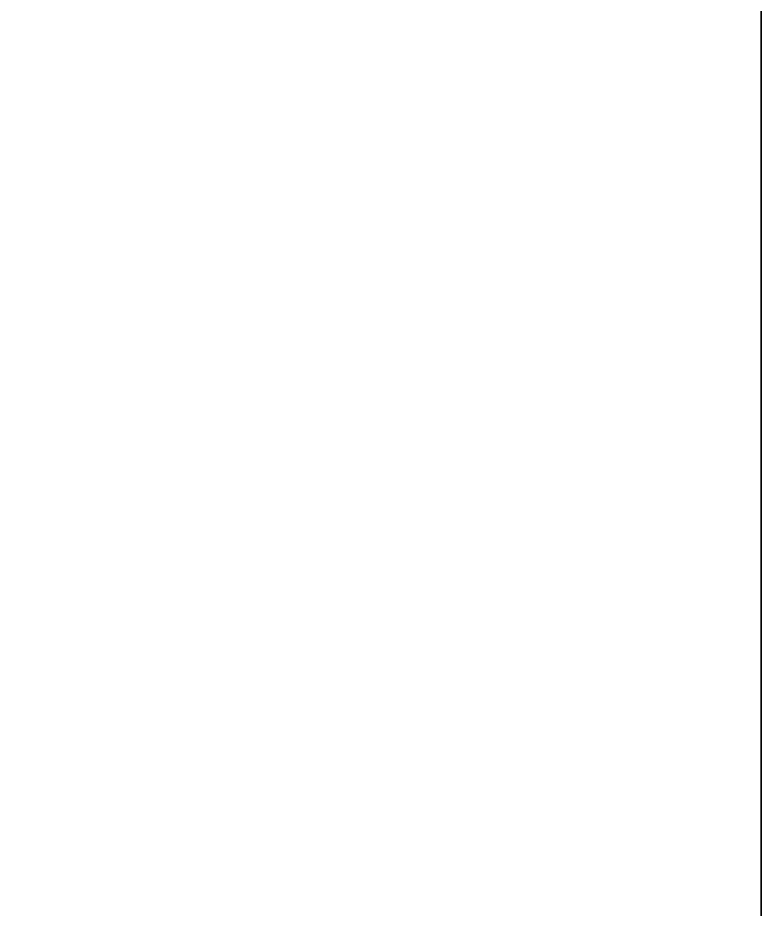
# Model space of a CAD drawing. Extents: x 0 to 42, y -23.9 to 1.
# Drawn here: x 41.8087 to 42, y -10.0108 to -9.7814 of the extents above; entities that cross this region are included whole.
import ezdxf

# ---------------------------------------------------------------- set-up
doc = ezdxf.new("R2010")
doc.units = 0
doc.header["$LTSCALE"] = 2
doc.layers.add('AFUTL-3-EDLM', color=16, linetype='Continuous')
doc.layers.add('AFUTL-3-TPLM', color=15, linetype='Continuous')

msp = doc.modelspace()

# ---------------------------------------------------------------- meshes
at = {"layer": 'AFUTL-3-EDLM'}
mesh = msp.add_polyface(dxfattribs=at)
corners = [(0, -23.72443, 28.8394), (0, -23.72443, 27.8551), (0.02637, -23.82285, 28.8394), (0.02637, -23.82285, 27.8551), (0.09843, -23.8949, 28.8394), (0.09843, -23.8949, 27.8551), (41.80315, -23.92128, 28.8394), (41.80315, -23.92128, 27.8551), (41.90158, -23.8949, 28.8394), (41.90158, -23.8949, 27.8551), (41.97363, -23.82285, 28.8394), (41.97363, -23.82285, 27.8551), (42, -0.19685, 28.8394), (42, -0.19685, 27.8551), (41.97363, -0.09843, 28.8394), (41.97363, -0.09843, 27.8551), (41.90158, -0.02637, 28.8394), (41.90158, -0.02637, 27.8551), (41.80315, 0, 27.8551), (0.19685, 0, 27.8551), (41.80315, 0, 28.8394), (0.19685, 0, 28.8394), (42, -23.72443, 27.8551), (42, -23.72443, 28.8394), (0.19685, -23.92128, 27.8551), (0.19685, -23.92128, 28.8394), (0, -0.19685, 27.8551), (0, -0.19685, 28.8394), (0.09843, -0.02637, 28.8394), (0.09843, -0.02637, 27.8551), (0.02637, -0.09843, 28.8394), (0.02637, -0.09843, 27.8551)]
mesh.append_faces([[corners[k] for k in face] for face in [(2, 1, 3, 3), (4, 3, 5, 5), (8, 7, 9, 9), (10, 9, 11, 11), (14, 13, 15, 15), (16, 15, 17, 17), (20, 19, 21, 21), (20, 17, 18, 18), (23, 13, 12, 12), (23, 11, 22, 22), (25, 7, 6, 6), (25, 5, 24, 24), (27, 1, 0, 0), (28, 19, 29, 29), (30, 29, 31, 31), (27, 31, 26, 26)]], dxfattribs={"vtx0": -1})
mesh.append_faces([[corners[k] for k in face] for face in [(0, 1, 2, 2), (2, 3, 4, 4), (6, 7, 8, 8), (8, 9, 10, 10), (12, 13, 14, 14), (14, 15, 16, 16), (18, 19, 20, 20), (16, 17, 20, 20), (22, 13, 23, 23), (10, 11, 23, 23), (24, 7, 25, 25), (4, 5, 25, 25), (26, 1, 27, 27), (21, 19, 28, 28), (28, 29, 30, 30), (30, 31, 27, 27)]], dxfattribs={"vtx1": -1})
at = {"layer": 'AFUTL-3-TPLM'}
mesh = msp.add_polyface(dxfattribs=at)
corners = [(39.11417, -3.93701, 27.8551), (39.11417, -3.93701, 28.8394), (38.90319, -3.14961, 27.8551), (38.90319, -3.14961, 28.8394), (38.32677, -2.57319, 27.8551), (38.32677, -2.57319, 28.8394), (37.53937, -2.36221, 27.8551), (37.53937, -2.36221, 28.8394), (36.75197, -2.57319, 27.8551), (36.75197, -2.57319, 28.8394), (36.17555, -3.14961, 27.8551), (36.17555, -3.14961, 28.8394), (35.96457, -3.93701, 27.8551), (35.96457, -3.93701, 28.8394), (36.17555, -4.72441, 27.8551), (36.17555, -4.72441, 28.8394), (36.75197, -5.30083, 27.8551), (36.75197, -5.30083, 28.8394), (37.53937, -5.51181, 27.8551), (37.53937, -5.51181, 28.8394), (38.32677, -5.30083, 27.8551), (38.32677, -5.30083, 28.8394), (38.90319, -4.72441, 27.8551), (38.90319, -4.72441, 28.8394), (42, -0.19685, 28.8394), (42, -23.72443, 28.8394), (6.04329, -3.93701, 27.8551), (6.04329, -3.93701, 28.8394), (5.83231, -3.14961, 27.8551), (5.83231, -3.14961, 28.8394), (5.25589, -2.57319, 27.8551), (5.25589, -2.57319, 28.8394), (4.46849, -2.36221, 27.8551), (4.46849, -2.36221, 28.8394), (3.68108, -2.57319, 27.8551), (3.68108, -2.57319, 28.8394), (3.10467, -3.14961, 27.8551), (3.10467, -3.14961, 28.8394), (2.89368, -3.93701, 27.8551), (2.89368, -3.93701, 28.8394), (3.10467, -4.72441, 27.8551), (3.10467, -4.72441, 28.8394), (3.68108, -5.30083, 27.8551), (3.68108, -5.30083, 28.8394), (4.46849, -5.51181, 27.8551), (4.46849, -5.51181, 28.8394), (5.25589, -5.30083, 27.8551), (5.25589, -5.30083, 28.8394), (5.83231, -4.72441, 27.8551), (5.83231, -4.72441, 28.8394), (41.80315, 0, 28.8394), (0, -23.72443, 28.8394), (0, -0.19685, 28.8394), (0.19685, 0, 28.8394), (0.02637, -0.09843, 28.8394), (0.09843, -0.02637, 28.8394), (0.02637, -23.82285, 28.8394), (0.19685, -23.92128, 28.8394), (41.80315, -23.92128, 28.8394), (41.97363, -23.82285, 28.8394), (41.90158, -23.8949, 28.8394), (0.09843, -23.8949, 28.8394), (41.97363, -0.09843, 28.8394), (41.90158, -0.02637, 28.8394), (42, -0.19685, 27.8551), (41.80315, 0, 27.8551), (0.19685, 0, 27.8551), (42, -23.72443, 27.8551), (0, -0.19685, 27.8551), (0, -23.72443, 27.8551), (0.02637, -0.09843, 27.8551), (0.09843, -0.02637, 27.8551), (41.90158, -0.02637, 27.8551), (41.97363, -0.09843, 27.8551), (41.97363, -23.82285, 27.8551), (41.80315, -23.92128, 27.8551), (0.19685, -23.92128, 27.8551), (0.02637, -23.82285, 27.8551), (0.09843, -23.8949, 27.8551), (41.90158, -23.8949, 27.8551)]
mesh.append_faces([[corners[k] for k in face] for face in [(2, 1, 3, 3), (4, 3, 5, 5), (6, 5, 7, 7), (8, 7, 9, 9), (10, 9, 11, 11), (12, 11, 13, 13), (14, 13, 15, 15), (16, 15, 17, 17), (18, 17, 19, 19), (20, 19, 21, 21), (22, 21, 23, 23), (0, 23, 1, 1), (28, 27, 29, 29), (30, 29, 31, 31), (32, 31, 33, 33), (34, 33, 35, 35), (36, 35, 37, 37), (38, 37, 39, 39), (40, 39, 41, 41), (42, 41, 43, 43), (44, 43, 45, 45), (46, 45, 47, 47), (48, 47, 49, 49), (26, 49, 27, 27), (54, 53, 55, 55), (59, 58, 60, 60), (50, 62, 63, 63), (66, 70, 71, 71), (77, 76, 78, 78)]], dxfattribs={"vtx0": -1})
mesh.append_faces([[corners[k] for k in face] for face in [(24, 21, 25, 25), (45, 19, 47, 47), (47, 17, 49, 49), (49, 15, 27, 27), (27, 13, 29, 29), (29, 11, 31, 31), (31, 9, 33, 33), (51, 43, 52, 52), (52, 53, 54, 54), (53, 33, 50, 50), (56, 57, 51, 51), (25, 58, 59, 59), (8, 30, 6, 6), (65, 32, 66, 66), (30, 8, 28, 28), (28, 10, 26, 26), (26, 12, 48, 48), (48, 14, 46, 46), (46, 16, 44, 44), (67, 20, 64, 64), (68, 42, 69, 69), (74, 75, 67, 67), (69, 76, 77, 77)]], dxfattribs={"vtx0": -1, "vtx1": -1})
mesh.append_faces([[corners[k] for k in face] for face in [(25, 19, 45, 45), (33, 7, 50, 50), (50, 3, 24, 24), (25, 45, 51, 51), (52, 37, 53, 53), (51, 58, 25, 25), (64, 2, 65, 65), (6, 32, 65, 65), (44, 18, 67, 67), (66, 36, 68, 68), (69, 44, 67, 67), (67, 76, 69, 69)]], dxfattribs={"vtx0": -1, "vtx1": -1, "vtx3": -1})
mesh.append_faces([[corners[k] for k in face] for face in [(24, 1, 23, 23), (24, 23, 21, 21), (25, 21, 19, 19), (47, 19, 17, 17), (49, 17, 15, 15), (27, 15, 13, 13), (29, 13, 11, 11), (31, 11, 9, 9), (33, 9, 7, 7), (50, 7, 5, 5), (50, 5, 3, 3), (51, 45, 43, 43), (52, 43, 41, 41), (52, 41, 39, 39), (53, 35, 33, 33), (51, 57, 58, 58), (64, 0, 2, 2), (65, 2, 4, 4), (65, 4, 6, 6), (6, 30, 32, 32), (66, 32, 34, 34), (66, 34, 36, 36), (28, 8, 10, 10), (26, 10, 12, 12), (48, 12, 14, 14), (46, 14, 16, 16), (44, 16, 18, 18), (67, 18, 20, 20), (64, 20, 22, 22), (68, 36, 38, 38), (68, 38, 40, 40), (69, 42, 44, 44), (65, 73, 64, 64), (67, 75, 76, 76)]], dxfattribs={"vtx0": -1, "vtx3": -1})
mesh.append_faces([[corners[k] for k in face] for face in [(0, 1, 2, 2), (2, 3, 4, 4), (4, 5, 6, 6), (6, 7, 8, 8), (8, 9, 10, 10), (10, 11, 12, 12), (12, 13, 14, 14), (14, 15, 16, 16), (16, 17, 18, 18), (18, 19, 20, 20), (20, 21, 22, 22), (22, 23, 0, 0), (26, 27, 28, 28), (28, 29, 30, 30), (30, 31, 32, 32), (32, 33, 34, 34), (34, 35, 36, 36), (36, 37, 38, 38), (38, 39, 40, 40), (40, 41, 42, 42), (42, 43, 44, 44), (44, 45, 46, 46), (46, 47, 48, 48), (48, 49, 26, 26), (72, 73, 65, 65)]], dxfattribs={"vtx1": -1})
mesh.append_faces([[corners[k] for k in face] for face in [(3, 1, 24, 24), (39, 37, 52, 52), (37, 35, 53, 53), (24, 62, 50, 50), (22, 0, 64, 64), (40, 42, 68, 68), (68, 70, 66, 66)]], dxfattribs={"vtx1": -1, "vtx3": -1})
mesh.append_faces([[corners[k] for k in face] for face in [(56, 61, 57, 57), (74, 79, 75, 75)]], dxfattribs={"vtx3": -1})

doc.saveas('drawing.dxf')
